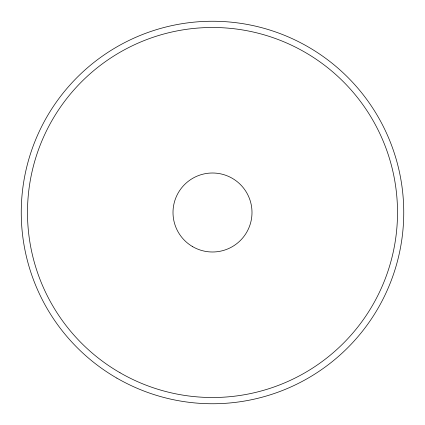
<?xml version="1.0" encoding="UTF-8"?>
<svg xmlns="http://www.w3.org/2000/svg" width="425" height="425" viewBox="0 0 425 425"><rect width="100%" height="100%" fill="white"/><g stroke="black" fill="none" stroke-linecap="round" stroke-linejoin="round"><path stroke-width="0.64" d="M116.875 378.128A191.25 191.25 0 0 0 403.75 212.5A191.25 191.25 0 0 0 116.875 46.872A191.25 191.25 0 0 0 116.875 378.128M119.993 372.725A185.013 185.013 0 0 0 397.513 212.5A185.013 185.013 0 0 0 119.993 52.275A185.013 185.013 0 0 0 119.993 372.725M192.753 246.707A39.498 39.498 0 0 0 251.998 212.5A39.498 39.498 0 0 0 192.753 178.293A39.498 39.498 0 0 0 192.753 246.707"/></g></svg>
